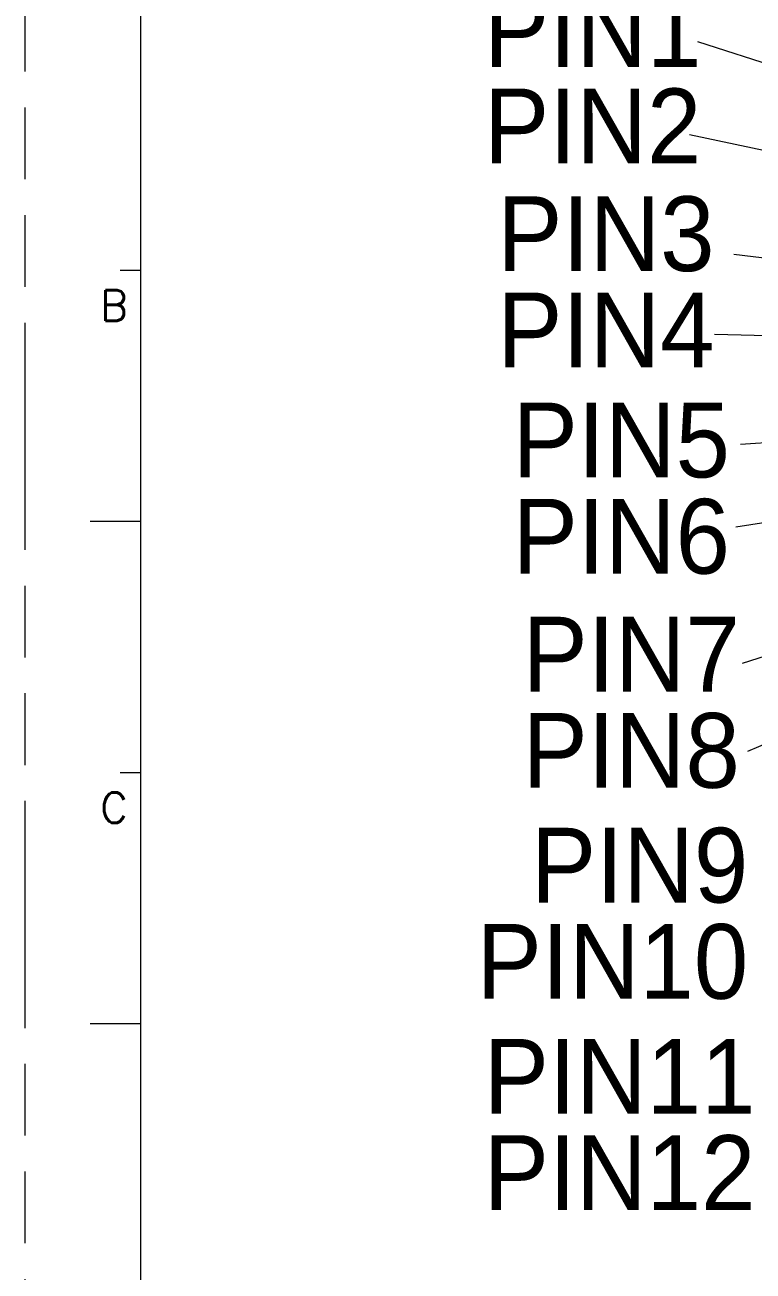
# Model space of a CAD drawing. Extents: x 3664 to 3837, y -413 to -292.
# Drawn here: x 3664.4 to 3694.8, y -371.3 to -319.2 of the extents above; entities that cross this region are included whole.
import ezdxf

# ---------------------------------------------------------------- set-up
doc = ezdxf.new("R2010")
doc.units = 0
doc.linetypes.add('PHANTOM', pattern=[29.5, 9.5, -1.5, 3, -1.5, 3, -1.5, 9.5])
doc.layers.get('0').update_dxf_attribs({"lineweight": 9})
doc.layers.add('0PAPERF', color=2, linetype='PHANTOM', lineweight=9, plot=False)
doc.layers.add('備註', color=1, linetype='Continuous', lineweight=9)
doc.styles.add('SIMPLEX', font='simplex.shx')
doc.styles.get("Standard").update_dxf_attribs({"font": 'PMingLiU.ttf'})

msp = doc.modelspace()

# ---------------------------------------------------------------- linework, layer by layer
for p, q in [((3669.185, -297.939), (3669.185, -410.121)), ((3669.185, -329.451), (3668.344, -329.451)), ((3669.185, -339.955), (3667.084, -339.955)), ((3669.185, -350.459), (3668.344, -350.459)), ((3669.185, -360.963), (3667.084, -360.963))]:
    msp.add_line(p, q)
at = {"layer": '0PAPERF'}
msp.add_line((3664.352, -291.634), (3664.352, -413.482), dxfattribs=at)
at = {"layer": '備註', "color": 1, "linetype": 'Continuous'}
for p, q in [((3714.647, -327.023), (3692.514, -319.893)), ((3692.162, -323.759), (3714.503, -328.488)), ((3714.87, -331.242), (3694.02, -328.787)), ((3693.21, -332.119), (3714.483, -332.604)), ((3714.566, -335.41), (3694.303, -336.73)), ((3694.098, -340.175), (3714.667, -336.949)), ((3714.515, -339.554), (3694.362, -345.882)), ((3694.598, -349.551), (3714.684, -340.992))]:
    msp.add_line(p, q, dxfattribs=at)

# ---------------------------------------------------------------- texts
at = {"style": 'SIMPLEX'}
for s, p in [('B', (3667.504, -331.552)), ('C', (3667.504, -352.559))]:
    msp.add_text(s, height=1.277, dxfattribs=at).set_placement(p)
at = {"layer": '備註', "lineweight": 0, "char_height": 3.1275, "width": 13.00714, "attachment_point": 3}
for s, insert in [('{\\fPMingLiU|b0|i0|c0|p18;PIN1}', (3692.659, -317.817)), ('{\\fPMingLiU|b0|i0|c0|p18;PIN2}', (3692.659, -321.841)), ('{\\fPMingLiU|b0|i0|c0|p18;PIN3}', (3693.21, -326.349)), ('{\\fPMingLiU|b0|i0|c0|p18;PIN4}', (3693.21, -330.373)), ('{\\fPMingLiU|b0|i0|c0|p18;PIN5}', (3693.855, -334.979)), ('{\\fPMingLiU|b0|i0|c0|p18;PIN6}', (3693.855, -339.003)), ('{\\fPMingLiU|b0|i0|c0|p18;PIN7}', (3694.269, -343.934)), ('{\\fPMingLiU|b0|i0|c0|p18;PIN8}', (3694.269, -347.959)), ('{\\fPMingLiU|b0|i0|c0|p18;PIN9}', (3694.622, -352.76)), ('{\\fPMingLiU|b0|i0|c0|p18;PIN10}', (3694.622, -356.784)), ('{\\fPMingLiU|b0|i0|c0|p18;PIN11}', (3694.923, -361.593)), ('{\\fPMingLiU|b0|i0|c0|p18;PIN12}', (3694.923, -365.617))]:
    msp.add_mtext(s, dxfattribs=dict(at, insert=insert))

doc.saveas('drawing.dxf')
